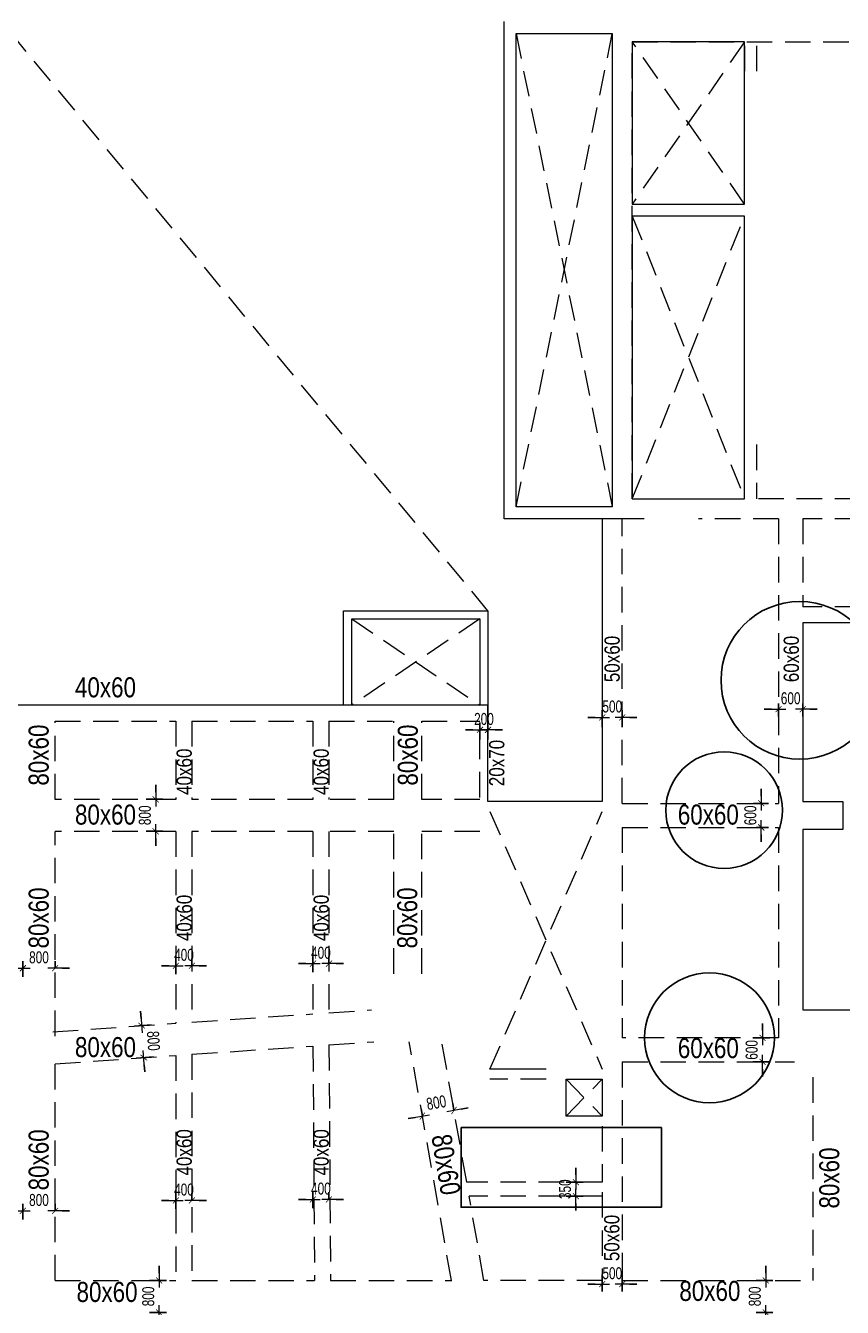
# Model space of a CAD drawing. Header units: millimetres. Extents: x 40 to 217000, y 40 to 90716.
# Drawn here: x 25667 to 46040, y 32127 to 64100 of the extents above; entities that cross this region are included whole.
import ezdxf
from ezdxf.enums import TextEntityAlignment as Align

# ---------------------------------------------------------------- set-up
doc = ezdxf.new("R2010")
doc.units = ezdxf.units.MM
doc.header["$MEASUREMENT"] = 0
doc.header["$PDMODE"] = 1
doc.linetypes.add('DASHED2', pattern=[9.525, 6.35, -3.175])
doc.linetypes.add('HIDDEN2', pattern=[4.7625, 3.175, -1.5875])
doc.layers.get('Defpoints').update_dxf_attribs({"lineweight": 9})
doc.layers.add('Kich thuoc dam diml', color=230, linetype='Continuous', plot=False)
doc.layers.add('NDC. KT Dam', color=42, linetype='Continuous')
for name, color, linetype, lineweight in [('NDC_S_BEAM', 3, 'HIDDEN2', 20), ('NDC_S_DIM', 1, 'Continuous', 15), ('NDC_S_OPENING', 9, 'DASHED2', 13), ('NDC_S_SLAB', 2, 'Continuous', 20)]:
    doc.layers.add(name, color=color, linetype=linetype, lineweight=lineweight)
doc.styles.add('ARIAL', font='arial.ttf', dxfattribs={"width": 0.8})
doc.styles.add('NDC_DIM', font='', dxfattribs={"width": 0.75})
doc.styles.get('NDC_DIM').set_extended_font_data('Dotum')
doc.dimstyles.new('NDC_dim_100', dxfattribs={"dimscale": 120, "dimtxt": 2.5, "dimasz": 1.5, "dimexe": 1.5, "dimexo": 2.5, "dimgap": 1, "dimtad": 1, "dimdec": 0, "dimzin": 0, "dimdsep": 46, "dimtxsty": 'NDC_DIM', "dimblk": 'DIMMARK', "dimcen": 0.09, "dimdle": 1.2, "dimclrd": 1, "dimclre": 1, "dimclrt": 3, "dimadec": 0, "dimazin": 0, "dimtfac": 1, "dimtdec": 0, "dimtix": 1, "dimtofl": 0, "dimtmove": 0, "dimatfit": 3, "dimfxl": 0, "dimtolj": 1, "dimtzin": 0, "dimarcsym": 0})

# ---------------------------------------------------------------- blocks, each defined once
blk = doc.blocks.new('DIMMARK')
at = {"layer": 'NDC_S_DIM', "color": 1}
blk.add_line((-1.5, 0), (1, 0), dxfattribs=at)
at = {"layer": 'NDC_S_DIM', "color": 2, "const_width": 0.1}
blk.add_lwpolyline([(-0.42, -0.42), (0.42, 0.42)], dxfattribs=at)
blk = doc.blocks.new('*D1600')
at = {"layer": 'Defpoints', "color": 0, "transparency": 16777216}
for p in [(27592, 32800), (28997, 32800), (27592, 32000)]:
    blk.add_point(p, dxfattribs=at)
at = {"layer": 'Kich thuoc dam diml', "color": 1, "lineweight": -2, "transparency": 16777216}
for p, q in [((28997, 32980), (28997, 33160)), ((28757, 32800), (29177, 32800)), ((28757, 32000), (29177, 32000)), ((28997, 31820), (28997, 31640))]:
    blk.add_line(p, q, dxfattribs=at)
at = {"layer": 'Kich thuoc dam diml', "color": 1, "lineweight": -2, "transparency": 16777216, "xscale": 180, "yscale": 180, "zscale": 180}
for p, rotation in [((28997, 32800), 270), ((28997, 32000), 90)]:
    blk.add_blockref('DIMMARK', p, dxfattribs=dict(at, rotation=rotation))
at = {"layer": 'Kich thuoc dam diml', "color": 3, "transparency": 16777216, "insert": (28727, 32400), "char_height": 300, "attachment_point": 5, "rotation": 90, "style": 'NDC_DIM'}
blk.add_mtext('\\A1;800', dxfattribs=at)
blk = doc.blocks.new('*D1601')
at = {"layer": 'Defpoints', "color": 0, "transparency": 16777216}
for p in [(42721, 32800), (44127, 32800), (42721, 32000)]:
    blk.add_point(p, dxfattribs=at)
at = {"layer": 'Kich thuoc dam diml', "color": 1, "lineweight": -2, "transparency": 16777216}
for p, q in [((44127, 32980), (44127, 33160)), ((43887, 32800), (44307, 32800)), ((43887, 32000), (44307, 32000)), ((44127, 31820), (44127, 31640))]:
    blk.add_line(p, q, dxfattribs=at)
at = {"layer": 'Kich thuoc dam diml', "color": 1, "lineweight": -2, "transparency": 16777216, "xscale": 180, "yscale": 180, "zscale": 180}
for p, rotation in [((44127, 32800), 270), ((44127, 32000), 90)]:
    blk.add_blockref('DIMMARK', p, dxfattribs=dict(at, rotation=rotation))
at = {"layer": 'Kich thuoc dam diml', "color": 3, "transparency": 16777216, "insert": (43857, 32400), "char_height": 300, "attachment_point": 5, "rotation": 90, "style": 'NDC_DIM'}
blk.add_mtext('\\A1;800', dxfattribs=at)
blk = doc.blocks.new('*D1610')
at = {"layer": 'Defpoints', "color": 0, "transparency": 16777216}
for p in [(30164, 39265), (30218, 38467), (28614, 38358)]:
    blk.add_point(p, dxfattribs=at)
at = {"layer": 'Kich thuoc dam diml', "color": 1, "lineweight": -2, "transparency": 16777216}
for p, q in [((28548, 39336), (28536, 39515)), ((28799, 39173), (28380, 39144)), ((28854, 38374), (28435, 38346)), ((28626, 38178), (28639, 37999))]:
    blk.add_line(p, q, dxfattribs=at)
at = {"layer": 'Kich thuoc dam diml', "color": 1, "lineweight": -2, "transparency": 16777216, "xscale": 180, "yscale": 180, "zscale": 180}
for p, rotation in [((28560, 39156), 273.8921577395375), ((28614, 38358), 93.89215773953757)]:
    blk.add_blockref('DIMMARK', p, dxfattribs=dict(at, rotation=rotation))
at = {"layer": 'Kich thuoc dam diml', "color": 3, "transparency": 16777216, "insert": (28856, 38775), "char_height": 300, "attachment_point": 5, "rotation": 273.8922, "style": 'NDC_DIM'}
blk.add_mtext('\\A1;800', dxfattribs=at)
blk = doc.blocks.new('*D1611')
at = {"layer": 'Defpoints', "color": 0, "transparency": 16777216}
for p in [(38775, 35250), (39393, 35250), (38854, 34900)]:
    blk.add_point(p, dxfattribs=at)
at = {"layer": 'Kich thuoc dam diml', "color": 1, "lineweight": -2, "transparency": 16777216}
for p, q in [((39393, 35430), (39393, 35610)), ((39153, 35250), (39573, 35250)), ((39154, 34900), (39573, 34900)), ((39393, 34720), (39393, 34540))]:
    blk.add_line(p, q, dxfattribs=at)
at = {"layer": 'Kich thuoc dam diml', "color": 1, "lineweight": -2, "transparency": 16777216, "xscale": 180, "yscale": 180, "zscale": 180}
for p, rotation in [((39393, 35250), 270), ((39393, 34900), 90)]:
    blk.add_blockref('DIMMARK', p, dxfattribs=dict(at, rotation=rotation))
at = {"layer": 'Kich thuoc dam diml', "color": 3, "transparency": 16777216, "insert": (39123, 35075), "char_height": 300, "attachment_point": 5, "rotation": 90, "style": 'NDC_DIM'}
blk.add_mtext('\\A1;350', dxfattribs=at)
blk = doc.blocks.new('*D1637')
at = {"layer": 'Defpoints', "color": 0, "transparency": 16777216}
for p in [(27898, 44802), (28912, 44802), (27898, 44002)]:
    blk.add_point(p, dxfattribs=at)
at = {"layer": 'Kich thuoc dam diml', "color": 1, "lineweight": -2, "transparency": 16777216}
for p, q in [((28912, 44982), (28912, 45162)), ((28672, 44802), (29092, 44802)), ((28672, 44002), (29092, 44002)), ((28912, 43822), (28912, 43642))]:
    blk.add_line(p, q, dxfattribs=at)
at = {"layer": 'Kich thuoc dam diml', "color": 1, "lineweight": -2, "transparency": 16777216, "xscale": 180, "yscale": 180, "zscale": 180}
for p, rotation in [((28912, 44802), 270), ((28912, 44002), 90)]:
    blk.add_blockref('DIMMARK', p, dxfattribs=dict(at, rotation=rotation))
at = {"layer": 'Kich thuoc dam diml', "color": 3, "transparency": 16777216, "insert": (28642, 44402), "char_height": 300, "attachment_point": 5, "rotation": 90, "style": 'NDC_DIM'}
blk.add_mtext('\\A1;800', dxfattribs=at)
blk = doc.blocks.new('*D1638')
at = {"layer": 'Defpoints', "color": 0, "transparency": 16777216}
for p in [(41590, 38850), (44049, 38850), (41662, 38250)]:
    blk.add_point(p, dxfattribs=at)
at = {"layer": 'Kich thuoc dam diml', "color": 1, "lineweight": -2, "transparency": 16777216}
for p, q in [((44049, 39030), (44049, 39210)), ((43809, 38850), (44229, 38850)), ((43809, 38250), (44229, 38250)), ((44049, 38070), (44049, 37890))]:
    blk.add_line(p, q, dxfattribs=at)
at = {"layer": 'Kich thuoc dam diml', "color": 1, "lineweight": -2, "transparency": 16777216, "xscale": 180, "yscale": 180, "zscale": 180}
for p, rotation in [((44049, 38850), 270), ((44049, 38250), 90)]:
    blk.add_blockref('DIMMARK', p, dxfattribs=dict(at, rotation=rotation))
at = {"layer": 'Kich thuoc dam diml', "color": 3, "transparency": 16777216, "insert": (43779, 38550), "char_height": 300, "attachment_point": 5, "rotation": 90, "style": 'NDC_DIM'}
blk.add_mtext('\\A1;600', dxfattribs=at)
blk = doc.blocks.new('*D1639')
at = {"layer": 'Defpoints', "color": 0, "transparency": 16777216}
for p in [(43525, 44700), (44016, 44700), (43589, 44100)]:
    blk.add_point(p, dxfattribs=at)
at = {"layer": 'Kich thuoc dam diml', "color": 1, "lineweight": -2, "transparency": 16777216}
for p, q in [((44016, 44880), (44016, 45060)), ((43825, 44700), (44196, 44700)), ((43889, 44100), (44196, 44100)), ((44016, 43920), (44016, 43740))]:
    blk.add_line(p, q, dxfattribs=at)
at = {"layer": 'Kich thuoc dam diml', "color": 1, "lineweight": -2, "transparency": 16777216, "xscale": 180, "yscale": 180, "zscale": 180}
for p, rotation in [((44016, 44700), 270), ((44016, 44100), 90)]:
    blk.add_blockref('DIMMARK', p, dxfattribs=dict(at, rotation=rotation))
at = {"layer": 'Kich thuoc dam diml', "color": 3, "transparency": 16777216, "insert": (43746, 44400), "char_height": 300, "attachment_point": 5, "rotation": 90, "style": 'NDC_DIM'}
blk.add_mtext('\\A1;600', dxfattribs=at)
blk = doc.blocks.new('*D1438')
at = {"layer": 'Defpoints', "color": 0, "transparency": 16777216}
for p in [(26400, 34534), (26400, 34233), (25600, 34020)]:
    blk.add_point(p, dxfattribs=at)
at = {"layer": 'Kich thuoc dam diml', "color": 1, "lineweight": -2, "transparency": 16777216}
for p, q in [((25420, 34534), (25240, 34534)), ((25600, 34320), (25600, 34714)), ((26400, 34533), (26400, 34714)), ((26580, 34534), (26760, 34534))]:
    blk.add_line(p, q, dxfattribs=at)
at = {"layer": 'Kich thuoc dam diml', "color": 1, "lineweight": -2, "transparency": 16777216, "xscale": 180, "yscale": 180, "zscale": 180}
blk.add_blockref('DIMMARK', (25600, 34534), dxfattribs=at)
at = {"layer": 'Kich thuoc dam diml', "color": 1, "lineweight": -2, "transparency": 16777216, "xscale": 180, "yscale": 180, "zscale": 180, "rotation": 180}
blk.add_blockref('DIMMARK', (26400, 34534), dxfattribs=at)
at = {"layer": 'Kich thuoc dam diml', "color": 3, "transparency": 16777216, "insert": (26000, 34804), "char_height": 300, "attachment_point": 5, "style": 'NDC_DIM'}
blk.add_mtext('\\A1;800', dxfattribs=at)
blk = doc.blocks.new('*D1439')
at = {"layer": 'Defpoints', "color": 0, "transparency": 16777216}
for p in [(26400, 40587), (26400, 40286), (25600, 40073)]:
    blk.add_point(p, dxfattribs=at)
at = {"layer": 'Kich thuoc dam diml', "color": 1, "lineweight": -2, "transparency": 16777216}
for p, q in [((25600, 40373), (25600, 40767)), ((26400, 40586), (26400, 40767)), ((25420, 40587), (25240, 40587)), ((26580, 40587), (26760, 40587))]:
    blk.add_line(p, q, dxfattribs=at)
at = {"layer": 'Kich thuoc dam diml', "color": 1, "lineweight": -2, "transparency": 16777216, "xscale": 180, "yscale": 180, "zscale": 180}
blk.add_blockref('DIMMARK', (25600, 40587), dxfattribs=at)
at = {"layer": 'Kich thuoc dam diml', "color": 1, "lineweight": -2, "transparency": 16777216, "xscale": 180, "yscale": 180, "zscale": 180, "rotation": 180}
blk.add_blockref('DIMMARK', (26400, 40587), dxfattribs=at)
at = {"layer": 'Kich thuoc dam diml', "color": 3, "transparency": 16777216, "insert": (26000, 40857), "char_height": 300, "attachment_point": 5, "style": 'NDC_DIM'}
blk.add_mtext('\\A1;800', dxfattribs=at)
blk = doc.blocks.new('*D1440')
at = {"layer": 'Defpoints', "color": 0, "transparency": 16777216}
for p in [(29817, 34794), (29417, 34281), (29817, 34494)]:
    blk.add_point(p, dxfattribs=at)
at = {"layer": 'Kich thuoc dam diml', "color": 1, "lineweight": -2, "transparency": 16777216}
for p, q in [((29417, 34581), (29417, 34974)), ((29817, 34794), (29817, 34974)), ((29237, 34794), (29057, 34794)), ((29997, 34794), (30177, 34794))]:
    blk.add_line(p, q, dxfattribs=at)
at = {"layer": 'Kich thuoc dam diml', "color": 1, "lineweight": -2, "transparency": 16777216, "xscale": 180, "yscale": 180, "zscale": 180}
blk.add_blockref('DIMMARK', (29417, 34794), dxfattribs=at)
at = {"layer": 'Kich thuoc dam diml', "color": 1, "lineweight": -2, "transparency": 16777216, "xscale": 180, "yscale": 180, "zscale": 180, "rotation": 180}
blk.add_blockref('DIMMARK', (29817, 34794), dxfattribs=at)
at = {"layer": 'Kich thuoc dam diml', "color": 3, "transparency": 16777216, "insert": (29617, 35064), "char_height": 300, "attachment_point": 5, "style": 'NDC_DIM'}
blk.add_mtext('\\A1;400', dxfattribs=at)
blk = doc.blocks.new('*D1441')
at = {"layer": 'Defpoints', "color": 0, "transparency": 16777216}
for p in [(29817, 40649), (29817, 40348), (29417, 40136)]:
    blk.add_point(p, dxfattribs=at)
at = {"layer": 'Kich thuoc dam diml', "color": 1, "lineweight": -2, "transparency": 16777216}
for p, q in [((29237, 40649), (29057, 40649)), ((29417, 40436), (29417, 40829)), ((29817, 40648), (29817, 40829)), ((29997, 40649), (30177, 40649))]:
    blk.add_line(p, q, dxfattribs=at)
at = {"layer": 'Kich thuoc dam diml', "color": 1, "lineweight": -2, "transparency": 16777216, "xscale": 180, "yscale": 180, "zscale": 180}
blk.add_blockref('DIMMARK', (29417, 40649), dxfattribs=at)
at = {"layer": 'Kich thuoc dam diml', "color": 1, "lineweight": -2, "transparency": 16777216, "xscale": 180, "yscale": 180, "zscale": 180, "rotation": 180}
blk.add_blockref('DIMMARK', (29817, 40649), dxfattribs=at)
at = {"layer": 'Kich thuoc dam diml', "color": 3, "transparency": 16777216, "insert": (29617, 40919), "char_height": 300, "attachment_point": 5, "style": 'NDC_DIM'}
blk.add_mtext('\\A1;400', dxfattribs=at)
blk = doc.blocks.new('*D1442')
at = {"layer": 'Defpoints', "color": 0, "transparency": 16777216}
for p in [(33233, 34818), (32833, 34304), (33233, 34517)]:
    blk.add_point(p, dxfattribs=at)
at = {"layer": 'Kich thuoc dam diml', "color": 1, "lineweight": -2, "transparency": 16777216}
for p, q in [((32833, 34604), (32833, 34998)), ((33233, 34817), (33233, 34998)), ((32653, 34818), (32473, 34818)), ((33413, 34818), (33593, 34818))]:
    blk.add_line(p, q, dxfattribs=at)
at = {"layer": 'Kich thuoc dam diml', "color": 1, "lineweight": -2, "transparency": 16777216, "xscale": 180, "yscale": 180, "zscale": 180}
blk.add_blockref('DIMMARK', (32833, 34818), dxfattribs=at)
at = {"layer": 'Kich thuoc dam diml', "color": 1, "lineweight": -2, "transparency": 16777216, "xscale": 180, "yscale": 180, "zscale": 180, "rotation": 180}
blk.add_blockref('DIMMARK', (33233, 34818), dxfattribs=at)
at = {"layer": 'Kich thuoc dam diml', "color": 3, "transparency": 16777216, "insert": (33033, 35088), "char_height": 300, "attachment_point": 5, "style": 'NDC_DIM'}
blk.add_mtext('\\A1;400', dxfattribs=at)
blk = doc.blocks.new('*D1443')
at = {"layer": 'Defpoints', "color": 0, "transparency": 16777216}
for p in [(33233, 40702), (33233, 40401), (32833, 40188)]:
    blk.add_point(p, dxfattribs=at)
at = {"layer": 'Kich thuoc dam diml', "color": 1, "lineweight": -2, "transparency": 16777216}
for p, q in [((32653, 40702), (32473, 40702)), ((32833, 40488), (32833, 40882)), ((33233, 40701), (33233, 40882)), ((33413, 40702), (33593, 40702))]:
    blk.add_line(p, q, dxfattribs=at)
at = {"layer": 'Kich thuoc dam diml', "color": 1, "lineweight": -2, "transparency": 16777216, "xscale": 180, "yscale": 180, "zscale": 180}
blk.add_blockref('DIMMARK', (32833, 40702), dxfattribs=at)
at = {"layer": 'Kich thuoc dam diml', "color": 1, "lineweight": -2, "transparency": 16777216, "xscale": 180, "yscale": 180, "zscale": 180, "rotation": 180}
blk.add_blockref('DIMMARK', (33233, 40702), dxfattribs=at)
at = {"layer": 'Kich thuoc dam diml', "color": 3, "transparency": 16777216, "insert": (33033, 40972), "char_height": 300, "attachment_point": 5, "style": 'NDC_DIM'}
blk.add_mtext('\\A1;400', dxfattribs=at)
blk = doc.blocks.new('*D1428')
at = {"layer": 'Defpoints', "color": 0, "transparency": 16777216}
for p in [(35574, 36844), (36352, 37038), (36362, 36984)]:
    blk.add_point(p, dxfattribs=at)
at = {"layer": 'Kich thuoc dam diml', "color": 1, "lineweight": -2, "transparency": 16777216}
for p, q in [((36352, 37038), (36321, 37216)), ((36530, 37070), (36707, 37101)), ((35387, 36867), (35210, 36836)), ((35564, 36899), (35533, 37076))]:
    blk.add_line(p, q, dxfattribs=at)
at = {"layer": 'Kich thuoc dam diml', "color": 1, "lineweight": -2, "transparency": 16777216, "xscale": 180, "yscale": 180, "zscale": 180}
for p, rotation in [((36352, 37038), 190.0438863409252), ((35564, 36899), 10.04388634092514)]:
    blk.add_blockref('DIMMARK', p, dxfattribs=dict(at, rotation=rotation))
at = {"layer": 'Kich thuoc dam diml', "color": 3, "transparency": 16777216, "insert": (35911, 37234), "char_height": 300, "attachment_point": 5, "rotation": 10.0439, "style": 'NDC_DIM'}
blk.add_mtext('\\A1;800', dxfattribs=at)
blk = doc.blocks.new('*D1429')
at = {"layer": 'Defpoints', "color": 0, "transparency": 16777216}
for p in [(40050, 35502), (40550, 35301), (40550, 32707)]:
    blk.add_point(p, dxfattribs=at)
at = {"layer": 'Kich thuoc dam diml', "color": 1, "lineweight": -2, "transparency": 16777216}
for p, q in [((40050, 32947), (40050, 32527)), ((40550, 32947), (40550, 32527)), ((39870, 32707), (39690, 32707)), ((40730, 32707), (40910, 32707))]:
    blk.add_line(p, q, dxfattribs=at)
at = {"layer": 'Kich thuoc dam diml', "color": 1, "lineweight": -2, "transparency": 16777216, "xscale": 180, "yscale": 180, "zscale": 180}
blk.add_blockref('DIMMARK', (40050, 32707), dxfattribs=at)
at = {"layer": 'Kich thuoc dam diml', "color": 1, "lineweight": -2, "transparency": 16777216, "xscale": 180, "yscale": 180, "zscale": 180, "rotation": 180}
blk.add_blockref('DIMMARK', (40550, 32707), dxfattribs=at)
at = {"layer": 'Kich thuoc dam diml', "color": 3, "transparency": 16777216, "insert": (40300, 32977), "char_height": 300, "attachment_point": 5, "style": 'NDC_DIM'}
blk.add_mtext('\\A1;500', dxfattribs=at)
blk = doc.blocks.new('*D1430')
at = {"layer": 'Defpoints', "color": 0, "transparency": 16777216}
for p in [(37200, 46533), (37000, 44954), (37200, 44954)]:
    blk.add_point(p, dxfattribs=at)
at = {"layer": 'Kich thuoc dam diml', "color": 1, "lineweight": -2, "transparency": 16777216}
for p, q in [((37000, 46293), (37000, 46713)), ((37200, 46293), (37200, 46713)), ((36820, 46533), (36640, 46533)), ((37380, 46533), (37560, 46533))]:
    blk.add_line(p, q, dxfattribs=at)
at = {"layer": 'Kich thuoc dam diml', "color": 1, "lineweight": -2, "transparency": 16777216, "xscale": 180, "yscale": 180, "zscale": 180}
blk.add_blockref('DIMMARK', (37000, 46533), dxfattribs=at)
at = {"layer": 'Kich thuoc dam diml', "color": 1, "lineweight": -2, "transparency": 16777216, "xscale": 180, "yscale": 180, "zscale": 180, "rotation": 180}
blk.add_blockref('DIMMARK', (37200, 46533), dxfattribs=at)
at = {"layer": 'Kich thuoc dam diml', "color": 3, "transparency": 16777216, "insert": (37100, 46803), "char_height": 300, "attachment_point": 5, "style": 'NDC_DIM'}
blk.add_mtext('\\A1;200', dxfattribs=at)
blk = doc.blocks.new('*D1431')
at = {"layer": 'Defpoints', "color": 0, "transparency": 16777216}
for p in [(40550, 46844), (40050, 46256), (40550, 46256)]:
    blk.add_point(p, dxfattribs=at)
at = {"layer": 'Kich thuoc dam diml', "color": 1, "lineweight": -2, "transparency": 16777216}
for p, q in [((40050, 46604), (40050, 47024)), ((40550, 46604), (40550, 47024)), ((39870, 46844), (39690, 46844)), ((40730, 46844), (40910, 46844))]:
    blk.add_line(p, q, dxfattribs=at)
at = {"layer": 'Kich thuoc dam diml', "color": 1, "lineweight": -2, "transparency": 16777216, "xscale": 180, "yscale": 180, "zscale": 180}
blk.add_blockref('DIMMARK', (40050, 46844), dxfattribs=at)
at = {"layer": 'Kich thuoc dam diml', "color": 1, "lineweight": -2, "transparency": 16777216, "xscale": 180, "yscale": 180, "zscale": 180, "rotation": 180}
blk.add_blockref('DIMMARK', (40550, 46844), dxfattribs=at)
at = {"layer": 'Kich thuoc dam diml', "color": 3, "transparency": 16777216, "insert": (40300, 47114), "char_height": 300, "attachment_point": 5, "style": 'NDC_DIM'}
blk.add_mtext('\\A1;500', dxfattribs=at)
blk = doc.blocks.new('*D1432')
at = {"layer": 'Defpoints', "color": 0, "transparency": 16777216}
for p in [(44450, 47492), (45050, 47492), (45050, 47049)]:
    blk.add_point(p, dxfattribs=at)
at = {"layer": 'Kich thuoc dam diml', "color": 1, "lineweight": -2, "transparency": 16777216}
for p, q in [((44270, 47049), (44090, 47049)), ((44450, 47192), (44450, 46869)), ((45050, 47192), (45050, 46869)), ((45230, 47049), (45410, 47049))]:
    blk.add_line(p, q, dxfattribs=at)
at = {"layer": 'Kich thuoc dam diml', "color": 1, "lineweight": -2, "transparency": 16777216, "xscale": 180, "yscale": 180, "zscale": 180}
blk.add_blockref('DIMMARK', (44450, 47049), dxfattribs=at)
at = {"layer": 'Kich thuoc dam diml', "color": 1, "lineweight": -2, "transparency": 16777216, "xscale": 180, "yscale": 180, "zscale": 180, "rotation": 180}
blk.add_blockref('DIMMARK', (45050, 47049), dxfattribs=at)
at = {"layer": 'Kich thuoc dam diml', "color": 3, "transparency": 16777216, "insert": (44750, 47319), "char_height": 300, "attachment_point": 5, "style": 'NDC_DIM'}
blk.add_mtext('\\A1;600', dxfattribs=at)

msp = doc.modelspace()

# ---------------------------------------------------------------- linework, layer by layer
at = {"layer": 'Kich thuoc dam diml'}
msp.add_lwpolyline([(36527.2, 36612.3), (41526.6, 36612.3), (41526.6, 34625.9), (36527.2, 34625.9)], close=True, dxfattribs=at)
for centre, radius in [((44979.6, 47768.7), 1966.9), ((43089.7, 44529.1), 1454.3), ((42726.1, 38850), 1618.4)]:
    msp.add_circle(centre, radius, dxfattribs=at)
at = {"layer": 'NDC_S_BEAM', "ltscale": 200}
for p, q in [((40799.2, 52300), (40800, 63700)), ((40800, 63700), (52200, 63700)), ((43600, 63600), (43600, 62797.7)), ((43900, 63600), (43900, 62797.7)), ((43900, 53650), (43900, 52300)), ((52200, 52300), (43900, 52300)), ((40550, 44700), (40550, 51800)), ((45050, 51800), (45050, 49600)), ((52200, 51800), (45050, 51800)), ((52200, 49600), (45050, 49600)), ((26400, 44800), (26400, 46750)), ((26400, 46750), (29416.7, 46750)), ((29416.7, 46750), (29416.7, 44800)), ((29816.7, 46750), (32833.5, 46750)), ((29816.7, 46750), (29816.7, 44800)), ((32833.5, 46750), (32833.5, 44800)), ((33233.5, 46750), (34850, 46750)), ((33233.5, 46750), (33233.5, 44800)), ((34850, 44800), (34850, 46750)), ((35550, 44800), (35550, 46750)), ((35550, 46750), (37000, 46750)), ((37000, 44850), (37000, 46750)), ((29416.7, 44800), (26400, 44800)), ((32833.5, 44800), (29816.7, 44800)), ((34850, 44800), (33233.5, 44800)), ((37000, 44800), (35550, 44800)), ((40550, 44700), (44450, 44700)), ((26400, 38895.3), (26400, 44000)), ((29416.7, 44000), (26400, 44000)), ((29416.7, 44000), (29416.7, 39214.1)), ((32833.5, 44000), (29816.7, 44000)), ((29816.7, 44000), (29816.7, 39241.7)), ((32833.5, 44000), (32833.5, 39447)), ((34850, 44000), (33233.5, 44000)), ((33233.5, 44000), (33233.5, 39474.7)), ((34850, 40450), (34850, 44000)), ((37000, 44000), (35550, 44000)), ((35550, 40450), (35550, 44000)), ((40550, 44100), (44450, 44100)), ((40550, 44100), (40550, 38850)), ((29816.7, 39241.7), (32833.5, 39447)), ((33233.5, 39474.7), (34294.8, 39548.1)), ((26344.8, 38998.1), (29416.7, 39214.1)), ((33233.6, 38672.8), (34350, 38750)), ((36287.6, 32800), (35237.6, 38750)), ((36670.6, 35250), (36050, 38750)), ((26400, 38200), (29417.2, 38412.2)), ((29417.2, 38412.2), (29416.7, 32800)), ((29817.1, 38439.9), (29816.7, 32800)), ((29817.1, 38439.9), (32833.6, 38645.1)), ((32833.6, 38645.1), (32872.7, 32800)), ((33233.6, 38672.8), (33272.7, 32800)), ((26400, 32800), (26400, 38294.3)), ((40550, 38250), (44850, 38250)), ((40550, 38250), (40550, 32800)), ((38650, 37820), (37250, 37820)), ((40050, 36650), (40050, 35250)), ((40050, 35250), (36670.6, 35250)), ((40050, 34900), (36731.9, 34900)), ((37100, 32800), (36731.9, 34900)), ((40050, 35000), (40050, 32800)), ((26400, 32800), (29416.7, 32800)), ((29816.7, 32800), (32872.7, 32800)), ((33272.7, 32800), (36300, 32800)), ((40050, 32800), (37100, 32800)), ((40550, 32800), (45300.9, 32800))]:
    msp.add_line(p, q, dxfattribs=at)
at = {"layer": 'NDC_S_BEAM'}
msp.add_line((37200, 46350), (37200, 47150), dxfattribs=at)
at = {"layer": 'NDC_S_BEAM', "ltscale": 200}
for points in [[(44450, 51800), (42450, 51800)], [(44450, 51800), (44450, 44700)], [(45050, 49200), (45050, 44750)], [(44450, 44100), (44450, 38850), (40550, 38850)], [(45050, 44050), (45050, 39550)], [(45301.6, 37867.7), (45300.9, 32800)]]:
    msp.add_lwpolyline(points, dxfattribs=at)
at = {"layer": 'NDC_S_OPENING', "ltscale": 100}
for p, q in [((37200, 49500), (4400, 89250)), ((37900, 63900), (40299.2, 52103.9)), ((37900, 52100), (40299.2, 63896.1)), ((43600, 59650), (40799.2, 63700)), ((43600, 63700), (40800, 59650)), ((40800, 52300), (43600, 59350)), ((40800, 59350), (43600, 52300)), ((33800, 49300), (37000, 47150)), ((37000, 49300), (33800, 47150)), ((37250, 38070), (40050, 44500)), ((37250, 44500), (40050, 38070)), ((39150, 37820), (40050, 36900)), ((39150, 36900), (40050, 37820))]:
    msp.add_line(p, q, dxfattribs=at)
at = {"layer": 'NDC_S_SLAB'}
msp.add_line((38650, 38070), (37250, 38070), dxfattribs=at)
for points in [[(41100, 51800), (37600, 51800), (37600, 64200)], [(40050, 51800), (40050, 44750), (37200, 44750), (37200, 47150), (4400, 47150)], [(56100, 51800), (56100, 49200), (45050, 49200), (45050, 44750), (46050, 44750), (46050, 44050), (45050, 44050), (45050, 39550), (46550, 39550), (46550, 37650.4), (53850, 37648.2), (53850, 39150), (55550, 39150), (55550, 37648.2), (62850, 37648.2), (62850, 39150), (64550, 39150), (64550, 37650), (71850, 37650), (71850, 39600), (73550, 39600), (73550, 37650), (82271.4, 37650)], [(33600, 47150), (33600, 49500), (37200, 49500), (37200, 46350)], [(33800, 47150), (33800, 49300), (37000, 49300), (37000, 47150)]]:
    msp.add_lwpolyline(points, dxfattribs=at)
for points in [[(37900, 63900), (40300, 63900), (40300, 52100), (37900, 52100)], [(43600, 63700), (40800, 63700), (40800, 59650), (43600, 59650)], [(40799.2, 52300), (43600, 52300), (43600, 59350), (40799.2, 59350)], [(43600, 59350), (40799.2, 59350), (40799.2, 52300), (43600, 52300)], [(39150, 37820), (40050, 37820), (40050, 36900), (39150, 36900)]]:
    msp.add_lwpolyline(points, close=True, dxfattribs=at)

# ---------------------------------------------------------------- texts
at = {"layer": 'NDC. KT Dam', "style": 'ARIAL', "width": 0.8}
for s, height, rotation, p in [('50x60', 380, 90, (40296, 48301.1)), ('60x60', 380, 90, (44765.4, 48301.1)), ('80x60', 500, 90, (25992.1, 45903.6)), ('80x60', 500, 90, (35199.9, 45903.6)), ('40x60', 380, 90, (29621.8, 45487.7)), ('40x60', 380, 90, (33038.5, 45487.7)), ('20x70', 380, 90, (37417.8, 45706.2)), ('80x60', 500, 90, (25992.1, 41841)), ('80x60', 500, 90, (35185.6, 41841)), ('40x60', 380, 90, (29621.8, 41841)), ('40x60', 380, 90, (33038.5, 41841)), ('80x60', 500, 90, (25992.1, 35807.1)), ('40x60', 380, 90, (29621.8, 35994.1)), ('40x60', 380, 90, (33038.5, 35994.1)), ('80x60', 500, 279.35362, (36157, 35688.6)), ('80x60', 500, 90, (45712.7, 35354)), ('50x60', 380, 90, (40287.6, 33857.9))]:
    msp.add_text(s, height=height, rotation=rotation, dxfattribs=at).set_placement(p, align=Align.MIDDLE_CENTER)
for s, p in [('40x60', (27659, 47594.3)), ('80x60', (27659, 44419.6)), ('60x60', (42696.2, 44419.6)), ('80x60', (27659, 38619.6)), ('60x60', (42696.2, 38595.4)), ('80x60', (27698.1, 32511.7)), ('80x60', (42735.3, 32537.5))]:
    msp.add_text(s, height=500, dxfattribs=at).set_placement(p, align=Align.MIDDLE_CENTER)

# ---------------------------------------------------------------- dimensions: what is measured, and where the dimension line sits
at = {"layer": 'Kich thuoc dam diml'}
for base, p1, p2, picture, middle in [((45050, 47049.1), (44450, 47492.4), (45050, 47492.4), '*D1432', (44750, 47319.1)), ((40550, 46844.1), (40050, 46256.2), (40550, 46256.2), '*D1431', (40300, 47114.1)), ((37200, 46532.9), (37000, 44954.1), (37200, 44954.1), '*D1430', (37100, 46802.9)), ((40550, 32707.4), (40050, 35502.2), (40550, 35301.1), '*D1429', (40300, 32977.4))]:
    dim = msp.add_linear_dim(base=base, p1=p1, p2=p2, dimstyle='NDC_dim_100', override={"dimfxl": 2}, dxfattribs=at)
    dim.commit()
    dim.dimension.update_dxf_attribs({"geometry": picture, "text_midpoint": middle})
for base, p1, p2, picture, middle in [((28911.8, 44801.6), (27897.9, 44001.6), (27897.9, 44801.6), '*D1637', (28641.8, 44401.6)), ((44015.7, 44700), (43589.1, 44100), (43524.9, 44700), '*D1639', (43745.7, 44400)), ((44049.5, 38850), (41662.4, 38250), (41589.6, 38850), '*D1638', (43779.5, 38550)), ((39392.5, 35250), (38854, 34900), (38775, 35250), '*D1611', (39122.5, 35075)), ((28997, 32800), (27591.7, 32000), (27591.7, 32800), '*D1600', (28727, 32400)), ((44126.7, 32800), (42721.4, 32000), (42721.4, 32800), '*D1601', (43856.7, 32400))]:
    dim = msp.add_linear_dim(base=base, p1=p1, p2=p2, angle=90, dimstyle='NDC_dim_100', override={"dimfxl": 2}, dxfattribs=at)
    dim.commit()
    dim.dimension.update_dxf_attribs({"geometry": picture, "text_midpoint": middle})
for base, p1, p2, picture, middle in [((26400, 40586.6), (25600.1, 40072.8), (26400, 40285.7), '*D1439', (26000, 40856.6)), ((29816.7, 40649.3), (29416.7, 40135.5), (29816.7, 40348.5), '*D1441', (29616.7, 40919.3)), ((33233.5, 40701.8), (32833.5, 40188), (33233.5, 40401), '*D1443', (33033.5, 40971.8)), ((29816.7, 34794.4), (29416.7, 34280.6), (29816.7, 34493.6), '*D1440', (29616.7, 35064.4)), ((33233.5, 34817.8), (32833.5, 34304), (33233.5, 34516.9), '*D1442', (33033.5, 35087.8)), ((26400, 34534.2), (25600.1, 34020.4), (26400, 34233.3), '*D1438', (26000, 34804.2))]:
    dim = msp.add_linear_dim(base=base, p1=p1, p2=p2, dimstyle='NDC_dim_100', dxfattribs=at)
    dim.commit()
    dim.dimension.update_dxf_attribs({"geometry": picture, "text_midpoint": middle})
for p1, p2, distance, picture, middle in [((30164.1, 39265.4), (30218.4, 38467.2), -1607.9, '*D1610', (28856.5, 38775.5)), ((35574, 36844.2), (36362.2, 36983.8), 55.4, '*D1428', (35911.3, 37234.4))]:
    dim = msp.add_aligned_dim(p1=p1, p2=p2, distance=distance, dimstyle='NDC_dim_100', override={"dimfxl": 2}, dxfattribs=at)
    dim.commit()
    dim.dimension.update_dxf_attribs({"geometry": picture, "text_midpoint": middle})

doc.saveas('drawing.dxf')
